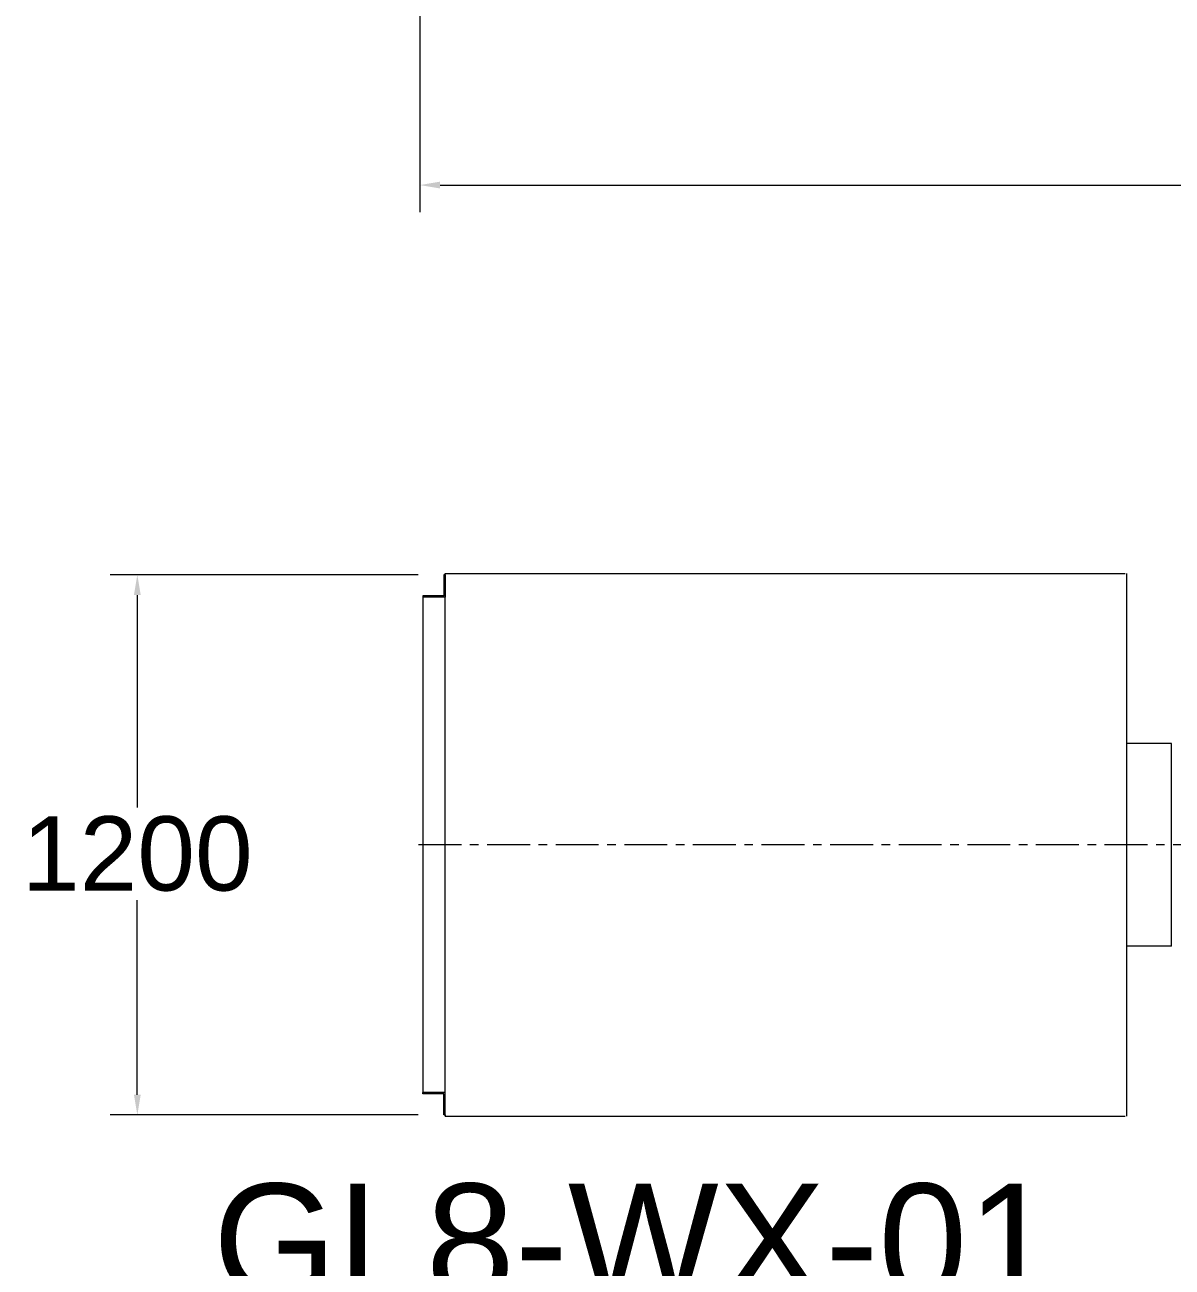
# Model space of a CAD drawing. Header units: millimetres. Extents: x -1 to 671026, y 1 to 511259.
# Drawn here: x 443827 to 508560, y 170502 to 240608 of the extents above; entities that cross this region are included whole.
import ezdxf

# ---------------------------------------------------------------- set-up
doc = ezdxf.new("R2010")
doc.units = ezdxf.units.MM
doc.header["$LTSCALE"] = 25.4
doc.linetypes.add('CENTER', pattern=[50.8, 31.75, -6.35, 6.35, -6.35])
doc.layers.get('Defpoints').update_dxf_attribs({"lineweight": 5})
doc.layers.add('CAXA0', color=7, linetype='Continuous', lineweight=5)
doc.layers.add('CAXA1', color=5, linetype='CENTER', lineweight=5)
doc.styles.add('Roman', font='arial.ttf')
doc.styles.get("Standard").update_dxf_attribs({"font": 'arial.ttf'})
doc.dimstyles.new('ISO-25', dxfattribs={"dimscale": 30, "dimtxt": 38.1, "dimasz": 38.1, "dimexe": 50.8, "dimexo": 50.8, "dimgap": 15.875, "dimtad": 1, "dimtih": 1, "dimtoh": 1, "dimdec": 1, "dimlfac": 0.03937, "dimdsep": 46, "dimtxsty": 'Standard', "dimcen": 63.5, "dimclrd": 7, "dimclre": 7, "dimclrt": 7, "dimadec": 0, "dimazin": 0, "dimtfac": 1, "dimtdec": 1, "dimtmove": 0, "dimatfit": 3, "dimfxl": 25.4, "dimlwd": 5, "dimlwe": 5, "dimarcsym": 0})

# ---------------------------------------------------------------- blocks, each defined once
blk = doc.blocks.new('*D10')
at = {"color": 7, "linetype": 'Continuous', "lineweight": 5, "transparency": 16777216}
for p, q in [((466023, 209572), (448649, 209572)), ((450173, 208429), (450173, 196435)), ((450173, 180235), (450173, 191203)), ((466023, 179092), (448649, 179092))]:
    blk.add_line(p, q, dxfattribs=at)
at = {"color": 7, "transparency": 16777216}
for points in [[(449983, 208429), (450364, 208429), (450173, 209572)], [(449983, 180235), (450364, 180235), (450173, 179092)]]:
    blk.add_solid(points, dxfattribs=at)
at = {"layer": 'Defpoints', "color": 0, "transparency": 16777216}
for p in [(467547, 209572), (450173, 179092), (467547, 179092)]:
    blk.add_point(p, dxfattribs=at)
at = {"color": 7, "lineweight": 5, "transparency": 16777216, "insert": (450173, 193819), "char_height": 4191, "attachment_point": 5, "style": 'Roman'}
blk.add_mtext('1200', dxfattribs=at)
blk = doc.blocks.new('*D14')
at = {"color": 7, "linetype": 'Continuous', "lineweight": 5, "transparency": 16777216}
for p, q in [((612183, 267071), (612183, 230042)), ((466108, 262499), (466108, 230042)), ((467251, 231566), (611040, 231566))]:
    blk.add_line(p, q, dxfattribs=at)
at = {"color": 7, "transparency": 16777216}
for points in [[(467251, 231757), (467251, 231376), (466108, 231566)], [(611040, 231757), (611040, 231376), (612183, 231566)]]:
    blk.add_solid(points, dxfattribs=at)
at = {"layer": 'Defpoints', "color": 0, "transparency": 16777216}
for p in [(612183, 268595), (466108, 264023), (612183, 231566)]:
    blk.add_point(p, dxfattribs=at)
at = {"color": 7, "lineweight": 5, "transparency": 16777216, "insert": (525097, 234138), "char_height": 4191, "attachment_point": 5, "style": 'Roman'}
blk.add_mtext('B', dxfattribs=at)

msp = doc.modelspace()

# ---------------------------------------------------------------- linework, layer by layer
at = {"color": 7, "lineweight": 5}
for p, q in [((467547.21, 209648.52), (505901.21, 209648.52)), ((467547.21, 209572.32), (467547.21, 209648.52)), ((467547.21, 179016.12), (467547.21, 209648.52)), ((505977.37, 209648.52), (505977.29, 201952.8)), ((467471.01, 209572.32), (467471.01, 208378.52)), ((467547.21, 209572.32), (467471.01, 209572.32)), ((467547.21, 209572.32), (467547.21, 208302.32)), ((467471.01, 208378.52), (466277.21, 208378.52)), ((466277.21, 208378.52), (466277.21, 208302.32)), ((467547.21, 208302.32), (466277.21, 208302.32)), ((466277.21, 208302.32), (466277.21, 180362.32)), ((505977.29, 201952.8), (505977.41, 179016.12)), ((508517.42, 200047.48), (505977.3, 200048.08)), ((508517.37, 188616.71), (505977.33, 188617.32)), ((467547.21, 180362.32), (466277.21, 180362.32)), ((466277.21, 180286.12), (466277.21, 180362.32)), ((467471.01, 180286.12), (466277.21, 180286.12)), ((467471.01, 179092.32), (467471.01, 180286.12)), ((467547.21, 179092.32), (467547.21, 180362.32)), ((467547.21, 179092.32), (467471.01, 179092.32)), ((467547.21, 179092.32), (467547.21, 179016.12)), ((467547.21, 179016.12), (505901.21, 179016.12))]:
    msp.add_line(p, q, dxfattribs=at)
at = {"layer": 'CAXA0', "color": 7, "linetype": 'Continuous', "lineweight": 5}
msp.add_line((508517.17, 188617.32), (508517.17, 200047.32), dxfattribs=at)
at = {"layer": 'CAXA1', "linetype": 'CENTER', "lineweight": 5, "ltscale": 3}
msp.add_line((545877.32, 194332.32), (465934.95, 194332.32), dxfattribs=at)

# ---------------------------------------------------------------- texts
at = {"color": 7, "linetype": 'Continuous', "lineweight": 5, "insert": (454433.8, 175216.03), "char_height": 6451.6, "attachment_point": 1, "style": 'Roman'}
msp.add_mtext_dynamic_manual_height_columns('GL8-WX-01', width=82403.9018, gutter_width=25.4, heights=[0], dxfattribs=at)

# ---------------------------------------------------------------- dimensions: what is measured, and where the dimension line sits
at = {"color": 7, "lineweight": 5}
dim = msp.add_linear_dim(base=(612182.95, 231566.04), p1=(466107.64, 264023.25), p2=(612182.95, 268595.25), text='B', dimstyle='ISO-25', override={"dimscale": 30, "dimtxt": 139.7, "dimpost": '\\X', "dimtxsty": 'Roman', "dimtmove": 1}, dxfattribs=at)
dim.commit()
dim.dimension.update_dxf_attribs({"geometry": '*D14', "text_midpoint": (525097.36, 231566.04), "dimtype": 160})
dim = msp.add_linear_dim(base=(450173.37, 179092.32), p1=(467547.21, 209572.32), p2=(467547.21, 179092.32), angle=90, dimstyle='ISO-25', override={"dimscale": 30, "dimtxt": 139.7, "dimpost": '\\X', "dimtxsty": 'Roman', "dimtmove": 1}, dxfattribs=at)
dim.commit()
dim.dimension.update_dxf_attribs({"geometry": '*D10', "text_midpoint": (450173.37, 193818.58), "dimtype": 160})

doc.saveas('drawing.dxf')
